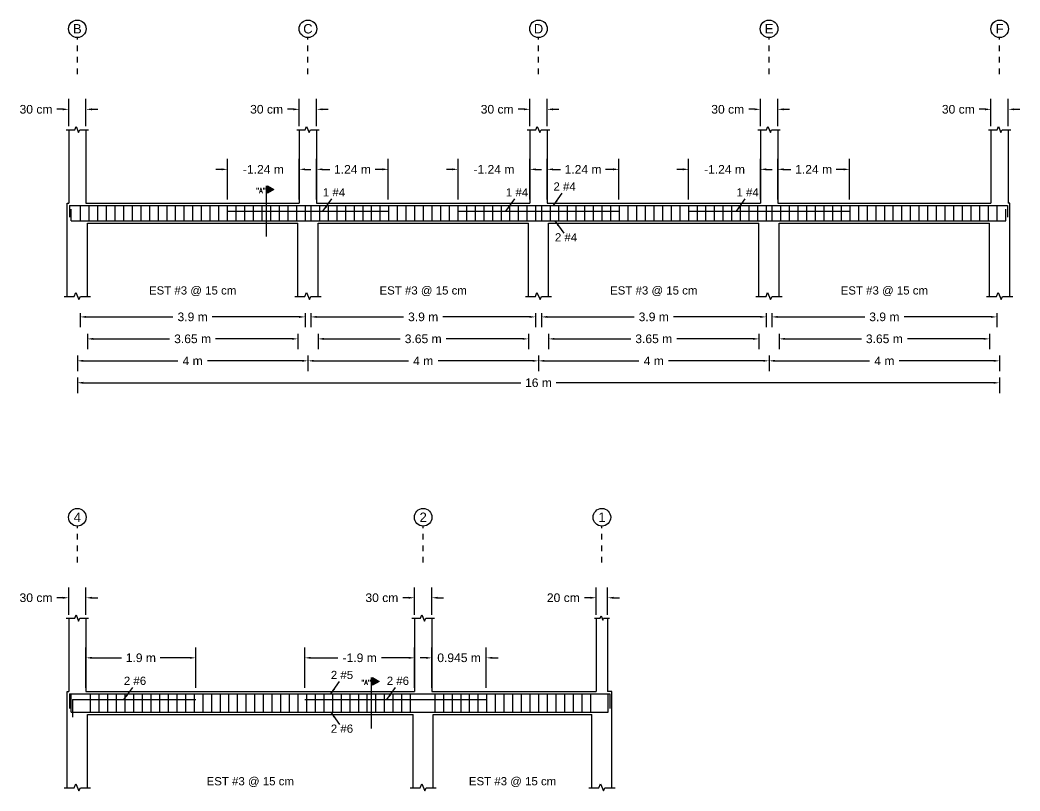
# Model space of a CAD drawing. Header units: metres. Extents: x 3 to 20.4, y -11.7 to 11.8.
# Drawn here: x 3.01 to 20.35, y -1.53 to 11.85 of the extents above; entities that cross this region are included whole.
import ezdxf
from ezdxf.enums import TextEntityAlignment as Align

# ---------------------------------------------------------------- set-up
doc = ezdxf.new("R2010")
doc.units = ezdxf.units.M
doc.header["$MEASUREMENT"] = 0
doc.linetypes.add('DASHED', pattern=[0.75, 0.5, -0.25])
for name, color, linetype in [('AXES', 7, 'Continuous'), ('GEOMETRY_CONTOURS', 7, 'Continuous'), ('LONGITUDINAL_REINFORCEMENT', 7, 'Continuous'), ('REINFORCEMENT_DIMENSIONS', 7, 'Continuous'), ('TRANSVERSAL_REINFORCEMENT', 7, 'Continuous')]:
    doc.layers.add(name, color=color, linetype=linetype)
doc.layers.add('TEXTOS 1', color=7, linetype='Continuous', lineweight=20)
doc.styles.add('romans', font='romans.shx', dxfattribs={"width": 0.7})
doc.styles.get("Standard").update_dxf_attribs({"font": 'arial.ttf'})
doc.dimstyles.get("Standard").update_dxf_attribs({"dimtxt": 0.18, "dimasz": 0.18, "dimexe": 0.18, "dimexo": 0.0625, "dimgap": 0.09, "dimtad": 0, "dimtih": 1, "dimtoh": 1, "dimdec": 4, "dimzin": 0, "dimdsep": 46, "dimtxsty": 'Standard', "dimcen": 0.09, "dimadec": 0, "dimazin": 0, "dimtfac": 1, "dimtdec": 4, "dimtofl": 0, "dimtmove": 0, "dimatfit": 3, "dimfxl": 1, "dimtolj": 1, "dimtzin": 0, "dimarcsym": 0})

# ---------------------------------------------------------------- blocks, each defined once
blk = doc.blocks.new('*D12')
at = {"layer": 'REINFORCEMENT_DIMENSIONS', "color": 0, "lineweight": -2, "transparency": 16777216}
for p, q in [((3.85, 10.006), (3.85, 10.479)), ((4.15, 10.006), (4.15, 10.479)), ((3.748, 10.299), (3.647, 10.299)), ((4.252, 10.299), (4.353, 10.299))]:
    blk.add_line(p, q, dxfattribs=at)
at = {"layer": 'REINFORCEMENT_DIMENSIONS', "color": 0, "transparency": 16777216}
for points in [[(3.748, 10.316), (3.748, 10.282), (3.85, 10.299)], [(4.252, 10.316), (4.252, 10.282), (4.15, 10.299)]]:
    blk.add_solid(points, dxfattribs=at)
at = {"layer": 'REINFORCEMENT_DIMENSIONS', "color": 0, "transparency": 16777216, "insert": (3.283, 10.299), "char_height": 0.15, "attachment_point": 5}
blk.add_mtext('\\A1;30 cm', dxfattribs=at)
blk = doc.blocks.new('*D13')
at = {"layer": 'REINFORCEMENT_DIMENSIONS', "color": 0, "lineweight": -2, "transparency": 16777216}
for p, q in [((7.85, 10.006), (7.85, 10.479)), ((8.15, 10.006), (8.15, 10.479)), ((7.748, 10.299), (7.647, 10.299)), ((8.252, 10.299), (8.353, 10.299))]:
    blk.add_line(p, q, dxfattribs=at)
at = {"layer": 'REINFORCEMENT_DIMENSIONS', "color": 0, "transparency": 16777216}
for points in [[(7.748, 10.316), (7.748, 10.282), (7.85, 10.299)], [(8.252, 10.316), (8.252, 10.282), (8.15, 10.299)]]:
    blk.add_solid(points, dxfattribs=at)
at = {"layer": 'REINFORCEMENT_DIMENSIONS', "color": 0, "transparency": 16777216, "insert": (7.283, 10.299), "char_height": 0.15, "attachment_point": 5}
blk.add_mtext('\\A1;30 cm', dxfattribs=at)
blk = doc.blocks.new('*D14')
at = {"layer": 'REINFORCEMENT_DIMENSIONS', "color": 0, "lineweight": -2, "transparency": 16777216}
for p, q in [((11.85, 10.006), (11.85, 10.479)), ((12.15, 10.006), (12.15, 10.479)), ((11.748, 10.299), (11.647, 10.299)), ((12.252, 10.299), (12.353, 10.299))]:
    blk.add_line(p, q, dxfattribs=at)
at = {"layer": 'REINFORCEMENT_DIMENSIONS', "color": 0, "transparency": 16777216}
for points in [[(11.748, 10.316), (11.748, 10.282), (11.85, 10.299)], [(12.252, 10.316), (12.252, 10.282), (12.15, 10.299)]]:
    blk.add_solid(points, dxfattribs=at)
at = {"layer": 'REINFORCEMENT_DIMENSIONS', "color": 0, "transparency": 16777216, "insert": (11.283, 10.299), "char_height": 0.15, "attachment_point": 5}
blk.add_mtext('\\A1;30 cm', dxfattribs=at)
blk = doc.blocks.new('*D15')
at = {"layer": 'REINFORCEMENT_DIMENSIONS', "color": 0, "lineweight": -2, "transparency": 16777216}
for p, q in [((15.85, 10.006), (15.85, 10.479)), ((16.15, 10.006), (16.15, 10.479)), ((15.748, 10.299), (15.647, 10.299)), ((16.252, 10.299), (16.353, 10.299))]:
    blk.add_line(p, q, dxfattribs=at)
at = {"layer": 'REINFORCEMENT_DIMENSIONS', "color": 0, "transparency": 16777216}
for points in [[(15.748, 10.316), (15.748, 10.282), (15.85, 10.299)], [(16.252, 10.316), (16.252, 10.282), (16.15, 10.299)]]:
    blk.add_solid(points, dxfattribs=at)
at = {"layer": 'REINFORCEMENT_DIMENSIONS', "color": 0, "transparency": 16777216, "insert": (15.283, 10.299), "char_height": 0.15, "attachment_point": 5}
blk.add_mtext('\\A1;30 cm', dxfattribs=at)
blk = doc.blocks.new('*D16')
at = {"layer": 'REINFORCEMENT_DIMENSIONS', "color": 0, "lineweight": -2, "transparency": 16777216}
for p, q in [((19.85, 10.006), (19.85, 10.479)), ((20.15, 10.006), (20.15, 10.479)), ((19.748, 10.299), (19.647, 10.299)), ((20.252, 10.299), (20.353, 10.299))]:
    blk.add_line(p, q, dxfattribs=at)
at = {"layer": 'REINFORCEMENT_DIMENSIONS', "color": 0, "transparency": 16777216}
for points in [[(19.748, 10.316), (19.748, 10.282), (19.85, 10.299)], [(20.252, 10.316), (20.252, 10.282), (20.15, 10.299)]]:
    blk.add_solid(points, dxfattribs=at)
at = {"layer": 'REINFORCEMENT_DIMENSIONS', "color": 0, "transparency": 16777216, "insert": (19.283, 10.299), "char_height": 0.15, "attachment_point": 5}
blk.add_mtext('\\A1;30 cm', dxfattribs=at)
blk = doc.blocks.new('*D17')
at = {"layer": 'REINFORCEMENT_DIMENSIONS', "color": 0, "lineweight": -2, "transparency": 16777216}
for p, q in [((4.175, 6.407), (4.175, 6.137)), ((4.277, 6.317), (5.601, 6.317)), ((7.723, 6.317), (6.399, 6.317)), ((7.825, 6.407), (7.825, 6.137))]:
    blk.add_line(p, q, dxfattribs=at)
at = {"layer": 'REINFORCEMENT_DIMENSIONS', "color": 0, "transparency": 16777216}
for points in [[(4.277, 6.334), (4.277, 6.3), (4.175, 6.317)], [(7.723, 6.334), (7.723, 6.3), (7.825, 6.317)]]:
    blk.add_solid(points, dxfattribs=at)
at = {"layer": 'REINFORCEMENT_DIMENSIONS', "color": 0, "transparency": 16777216, "insert": (6, 6.317), "char_height": 0.15, "attachment_point": 5}
blk.add_mtext('\\A1;3.65 m', dxfattribs=at)
blk = doc.blocks.new('*D18')
at = {"layer": 'REINFORCEMENT_DIMENSIONS', "color": 0, "lineweight": -2, "transparency": 16777216}
for p, q in [((8.175, 6.407), (8.175, 6.137)), ((8.277, 6.317), (9.601, 6.317)), ((11.723, 6.317), (10.399, 6.317)), ((11.825, 6.407), (11.825, 6.137))]:
    blk.add_line(p, q, dxfattribs=at)
at = {"layer": 'REINFORCEMENT_DIMENSIONS', "color": 0, "transparency": 16777216}
for points in [[(8.277, 6.334), (8.277, 6.3), (8.175, 6.317)], [(11.723, 6.334), (11.723, 6.3), (11.825, 6.317)]]:
    blk.add_solid(points, dxfattribs=at)
at = {"layer": 'REINFORCEMENT_DIMENSIONS', "color": 0, "transparency": 16777216, "insert": (10, 6.317), "char_height": 0.15, "attachment_point": 5}
blk.add_mtext('\\A1;3.65 m', dxfattribs=at)
blk = doc.blocks.new('*D19')
at = {"layer": 'REINFORCEMENT_DIMENSIONS', "color": 0, "lineweight": -2, "transparency": 16777216}
for p, q in [((12.175, 6.407), (12.175, 6.137)), ((12.277, 6.317), (13.601, 6.317)), ((15.723, 6.317), (14.399, 6.317)), ((15.825, 6.407), (15.825, 6.137))]:
    blk.add_line(p, q, dxfattribs=at)
at = {"layer": 'REINFORCEMENT_DIMENSIONS', "color": 0, "transparency": 16777216}
for points in [[(12.277, 6.334), (12.277, 6.3), (12.175, 6.317)], [(15.723, 6.334), (15.723, 6.3), (15.825, 6.317)]]:
    blk.add_solid(points, dxfattribs=at)
at = {"layer": 'REINFORCEMENT_DIMENSIONS', "color": 0, "transparency": 16777216, "insert": (14, 6.317), "char_height": 0.15, "attachment_point": 5}
blk.add_mtext('\\A1;3.65 m', dxfattribs=at)
blk = doc.blocks.new('*D20')
at = {"layer": 'REINFORCEMENT_DIMENSIONS', "color": 0, "lineweight": -2, "transparency": 16777216}
for p, q in [((16.175, 6.407), (16.175, 6.137)), ((16.277, 6.317), (17.601, 6.317)), ((19.723, 6.317), (18.399, 6.317)), ((19.825, 6.407), (19.825, 6.137))]:
    blk.add_line(p, q, dxfattribs=at)
at = {"layer": 'REINFORCEMENT_DIMENSIONS', "color": 0, "transparency": 16777216}
for points in [[(16.277, 6.334), (16.277, 6.3), (16.175, 6.317)], [(19.723, 6.334), (19.723, 6.3), (19.825, 6.317)]]:
    blk.add_solid(points, dxfattribs=at)
at = {"layer": 'REINFORCEMENT_DIMENSIONS', "color": 0, "transparency": 16777216, "insert": (18, 6.317), "char_height": 0.15, "attachment_point": 5}
blk.add_mtext('\\A1;3.65 m', dxfattribs=at)
blk = doc.blocks.new('*D21')
at = {"layer": 'REINFORCEMENT_DIMENSIONS', "color": 0, "lineweight": -2, "transparency": 16777216}
for p, q in [((4, 6.026), (4, 5.756)), ((4.102, 5.936), (5.743, 5.936)), ((7.898, 5.936), (6.257, 5.936)), ((8, 6.026), (8, 5.756))]:
    blk.add_line(p, q, dxfattribs=at)
at = {"layer": 'REINFORCEMENT_DIMENSIONS', "color": 0, "transparency": 16777216}
for points in [[(4.102, 5.953), (4.102, 5.919), (4, 5.936)], [(7.898, 5.953), (7.898, 5.919), (8, 5.936)]]:
    blk.add_solid(points, dxfattribs=at)
at = {"layer": 'REINFORCEMENT_DIMENSIONS', "color": 0, "transparency": 16777216, "insert": (6, 5.936), "char_height": 0.15, "attachment_point": 5}
blk.add_mtext('\\A1;4 m', dxfattribs=at)
blk = doc.blocks.new('*D22')
at = {"layer": 'REINFORCEMENT_DIMENSIONS', "color": 0, "lineweight": -2, "transparency": 16777216}
for p, q in [((8, 6.026), (8, 5.756)), ((8.102, 5.936), (9.743, 5.936)), ((11.898, 5.936), (10.257, 5.936)), ((12, 6.026), (12, 5.756))]:
    blk.add_line(p, q, dxfattribs=at)
at = {"layer": 'REINFORCEMENT_DIMENSIONS', "color": 0, "transparency": 16777216}
for points in [[(8.102, 5.953), (8.102, 5.919), (8, 5.936)], [(11.898, 5.953), (11.898, 5.919), (12, 5.936)]]:
    blk.add_solid(points, dxfattribs=at)
at = {"layer": 'REINFORCEMENT_DIMENSIONS', "color": 0, "transparency": 16777216, "insert": (10, 5.936), "char_height": 0.15, "attachment_point": 5}
blk.add_mtext('\\A1;4 m', dxfattribs=at)
blk = doc.blocks.new('*D23')
at = {"layer": 'REINFORCEMENT_DIMENSIONS', "color": 0, "lineweight": -2, "transparency": 16777216}
for p, q in [((12, 6.026), (12, 5.756)), ((12.102, 5.936), (13.743, 5.936)), ((15.898, 5.936), (14.257, 5.936)), ((16, 6.026), (16, 5.756))]:
    blk.add_line(p, q, dxfattribs=at)
at = {"layer": 'REINFORCEMENT_DIMENSIONS', "color": 0, "transparency": 16777216}
for points in [[(12.102, 5.953), (12.102, 5.919), (12, 5.936)], [(15.898, 5.953), (15.898, 5.919), (16, 5.936)]]:
    blk.add_solid(points, dxfattribs=at)
at = {"layer": 'REINFORCEMENT_DIMENSIONS', "color": 0, "transparency": 16777216, "insert": (14, 5.936), "char_height": 0.15, "attachment_point": 5}
blk.add_mtext('\\A1;4 m', dxfattribs=at)
blk = doc.blocks.new('*D24')
at = {"layer": 'REINFORCEMENT_DIMENSIONS', "color": 0, "lineweight": -2, "transparency": 16777216}
for p, q in [((16, 6.026), (16, 5.756)), ((16.102, 5.936), (17.743, 5.936)), ((19.898, 5.936), (18.257, 5.936)), ((20, 6.026), (20, 5.756))]:
    blk.add_line(p, q, dxfattribs=at)
at = {"layer": 'REINFORCEMENT_DIMENSIONS', "color": 0, "transparency": 16777216}
for points in [[(16.102, 5.953), (16.102, 5.919), (16, 5.936)], [(19.898, 5.953), (19.898, 5.919), (20, 5.936)]]:
    blk.add_solid(points, dxfattribs=at)
at = {"layer": 'REINFORCEMENT_DIMENSIONS', "color": 0, "transparency": 16777216, "insert": (18, 5.936), "char_height": 0.15, "attachment_point": 5}
blk.add_mtext('\\A1;4 m', dxfattribs=at)
blk = doc.blocks.new('*D25')
at = {"layer": 'REINFORCEMENT_DIMENSIONS', "color": 0, "lineweight": -2, "transparency": 16777216}
for p, q in [((4, 5.645), (4, 5.375)), ((4.102, 5.555), (11.695, 5.555)), ((19.898, 5.555), (12.305, 5.555)), ((20, 5.645), (20, 5.375))]:
    blk.add_line(p, q, dxfattribs=at)
at = {"layer": 'REINFORCEMENT_DIMENSIONS', "color": 0, "transparency": 16777216}
for points in [[(4.102, 5.572), (4.102, 5.538), (4, 5.555)], [(19.898, 5.572), (19.898, 5.538), (20, 5.555)]]:
    blk.add_solid(points, dxfattribs=at)
at = {"layer": 'REINFORCEMENT_DIMENSIONS', "color": 0, "transparency": 16777216, "insert": (12, 5.555), "char_height": 0.15, "attachment_point": 5}
blk.add_mtext('\\A1;16 m', dxfattribs=at)
blk = doc.blocks.new('*D26')
at = {"layer": 'REINFORCEMENT_DIMENSIONS', "color": 0, "lineweight": -2, "transparency": 16777216}
for p, q in [((6.605, 8.736), (6.605, 9.438)), ((7.85, 8.736), (7.85, 9.438)), ((6.503, 9.258), (6.402, 9.258)), ((7.952, 9.258), (8.053, 9.258))]:
    blk.add_line(p, q, dxfattribs=at)
at = {"layer": 'REINFORCEMENT_DIMENSIONS', "color": 0, "transparency": 16777216}
for points in [[(6.503, 9.275), (6.503, 9.241), (6.605, 9.258)], [(7.952, 9.275), (7.952, 9.241), (7.85, 9.258)]]:
    blk.add_solid(points, dxfattribs=at)
at = {"layer": 'REINFORCEMENT_DIMENSIONS', "color": 0, "transparency": 16777216, "insert": (7.228, 9.258), "char_height": 0.15, "attachment_point": 5}
blk.add_mtext('\\A1;-1.24 m', dxfattribs=at)
blk = doc.blocks.new('*D27')
at = {"layer": 'REINFORCEMENT_DIMENSIONS', "color": 0, "lineweight": -2, "transparency": 16777216}
for p, q in [((8.15, 8.736), (8.15, 9.438)), ((9.395, 8.736), (9.395, 9.438)), ((8.252, 9.258), (8.38, 9.258)), ((9.293, 9.258), (9.165, 9.258))]:
    blk.add_line(p, q, dxfattribs=at)
at = {"layer": 'REINFORCEMENT_DIMENSIONS', "color": 0, "transparency": 16777216}
for points in [[(8.252, 9.275), (8.252, 9.241), (8.15, 9.258)], [(9.293, 9.275), (9.293, 9.241), (9.395, 9.258)]]:
    blk.add_solid(points, dxfattribs=at)
at = {"layer": 'REINFORCEMENT_DIMENSIONS', "color": 0, "transparency": 16777216, "insert": (8.773, 9.258), "char_height": 0.15, "attachment_point": 5}
blk.add_mtext('\\A1;1.24 m', dxfattribs=at)
blk = doc.blocks.new('*D28')
at = {"layer": 'REINFORCEMENT_DIMENSIONS', "color": 0, "lineweight": -2, "transparency": 16777216}
for p, q in [((10.605, 8.736), (10.605, 9.438)), ((11.85, 8.736), (11.85, 9.438)), ((10.503, 9.258), (10.402, 9.258)), ((11.952, 9.258), (12.053, 9.258))]:
    blk.add_line(p, q, dxfattribs=at)
at = {"layer": 'REINFORCEMENT_DIMENSIONS', "color": 0, "transparency": 16777216}
for points in [[(10.503, 9.275), (10.503, 9.241), (10.605, 9.258)], [(11.952, 9.275), (11.952, 9.241), (11.85, 9.258)]]:
    blk.add_solid(points, dxfattribs=at)
at = {"layer": 'REINFORCEMENT_DIMENSIONS', "color": 0, "transparency": 16777216, "insert": (11.227, 9.258), "char_height": 0.15, "attachment_point": 5}
blk.add_mtext('\\A1;-1.24 m', dxfattribs=at)
blk = doc.blocks.new('*D29')
at = {"layer": 'REINFORCEMENT_DIMENSIONS', "color": 0, "lineweight": -2, "transparency": 16777216}
for p, q in [((12.15, 8.736), (12.15, 9.438)), ((13.395, 8.736), (13.395, 9.438)), ((12.252, 9.258), (12.38, 9.258)), ((13.293, 9.258), (13.165, 9.258))]:
    blk.add_line(p, q, dxfattribs=at)
at = {"layer": 'REINFORCEMENT_DIMENSIONS', "color": 0, "transparency": 16777216}
for points in [[(12.252, 9.275), (12.252, 9.241), (12.15, 9.258)], [(13.293, 9.275), (13.293, 9.241), (13.395, 9.258)]]:
    blk.add_solid(points, dxfattribs=at)
at = {"layer": 'REINFORCEMENT_DIMENSIONS', "color": 0, "transparency": 16777216, "insert": (12.773, 9.258), "char_height": 0.15, "attachment_point": 5}
blk.add_mtext('\\A1;1.24 m', dxfattribs=at)
blk = doc.blocks.new('*D30')
at = {"layer": 'REINFORCEMENT_DIMENSIONS', "color": 0, "lineweight": -2, "transparency": 16777216}
for p, q in [((14.605, 8.736), (14.605, 9.438)), ((15.85, 8.736), (15.85, 9.438)), ((14.503, 9.258), (14.402, 9.258)), ((15.952, 9.258), (16.053, 9.258))]:
    blk.add_line(p, q, dxfattribs=at)
at = {"layer": 'REINFORCEMENT_DIMENSIONS', "color": 0, "transparency": 16777216}
for points in [[(14.503, 9.275), (14.503, 9.241), (14.605, 9.258)], [(15.952, 9.275), (15.952, 9.241), (15.85, 9.258)]]:
    blk.add_solid(points, dxfattribs=at)
at = {"layer": 'REINFORCEMENT_DIMENSIONS', "color": 0, "transparency": 16777216, "insert": (15.227, 9.258), "char_height": 0.15, "attachment_point": 5}
blk.add_mtext('\\A1;-1.24 m', dxfattribs=at)
blk = doc.blocks.new('*D31')
at = {"layer": 'REINFORCEMENT_DIMENSIONS', "color": 0, "lineweight": -2, "transparency": 16777216}
for p, q in [((16.15, 8.736), (16.15, 9.438)), ((17.395, 8.736), (17.395, 9.438)), ((16.252, 9.258), (16.38, 9.258)), ((17.293, 9.258), (17.165, 9.258))]:
    blk.add_line(p, q, dxfattribs=at)
at = {"layer": 'REINFORCEMENT_DIMENSIONS', "color": 0, "transparency": 16777216}
for points in [[(16.252, 9.275), (16.252, 9.241), (16.15, 9.258)], [(17.293, 9.275), (17.293, 9.241), (17.395, 9.258)]]:
    blk.add_solid(points, dxfattribs=at)
at = {"layer": 'REINFORCEMENT_DIMENSIONS', "color": 0, "transparency": 16777216, "insert": (16.773, 9.258), "char_height": 0.15, "attachment_point": 5}
blk.add_mtext('\\A1;1.24 m', dxfattribs=at)
blk = doc.blocks.new('*D32')
at = {"layer": 'REINFORCEMENT_DIMENSIONS', "color": 0, "lineweight": -2, "transparency": 16777216}
for p, q in [((4.05, 6.763), (4.05, 6.518)), ((4.152, 6.698), (5.659, 6.698)), ((7.848, 6.698), (6.341, 6.698)), ((7.95, 6.763), (7.95, 6.518))]:
    blk.add_line(p, q, dxfattribs=at)
at = {"layer": 'REINFORCEMENT_DIMENSIONS', "color": 0, "transparency": 16777216}
for points in [[(4.152, 6.715), (4.152, 6.681), (4.05, 6.698)], [(7.848, 6.715), (7.848, 6.681), (7.95, 6.698)]]:
    blk.add_solid(points, dxfattribs=at)
at = {"layer": 'REINFORCEMENT_DIMENSIONS', "color": 0, "transparency": 16777216, "insert": (6, 6.698), "char_height": 0.15, "attachment_point": 5}
blk.add_mtext('\\A1;3.9 m', dxfattribs=at)
blk = doc.blocks.new('*D9')
at = {"layer": 'REINFORCEMENT_DIMENSIONS', "color": 0, "lineweight": -2, "transparency": 16777216}
for p, q in [((8.05, 6.763), (8.05, 6.518)), ((8.152, 6.698), (9.659, 6.698)), ((11.848, 6.698), (10.341, 6.698)), ((11.95, 6.763), (11.95, 6.518))]:
    blk.add_line(p, q, dxfattribs=at)
at = {"layer": 'REINFORCEMENT_DIMENSIONS', "color": 0, "transparency": 16777216}
for points in [[(8.152, 6.715), (8.152, 6.681), (8.05, 6.698)], [(11.848, 6.715), (11.848, 6.681), (11.95, 6.698)]]:
    blk.add_solid(points, dxfattribs=at)
at = {"layer": 'REINFORCEMENT_DIMENSIONS', "color": 0, "transparency": 16777216, "insert": (10, 6.698), "char_height": 0.15, "attachment_point": 5}
blk.add_mtext('\\A1;3.9 m', dxfattribs=at)
blk = doc.blocks.new('*D10')
at = {"layer": 'REINFORCEMENT_DIMENSIONS', "color": 0, "lineweight": -2, "transparency": 16777216}
for p, q in [((12.05, 6.763), (12.05, 6.518)), ((12.152, 6.698), (13.659, 6.698)), ((15.848, 6.698), (14.341, 6.698)), ((15.95, 6.763), (15.95, 6.518))]:
    blk.add_line(p, q, dxfattribs=at)
at = {"layer": 'REINFORCEMENT_DIMENSIONS', "color": 0, "transparency": 16777216}
for points in [[(12.152, 6.715), (12.152, 6.681), (12.05, 6.698)], [(15.848, 6.715), (15.848, 6.681), (15.95, 6.698)]]:
    blk.add_solid(points, dxfattribs=at)
at = {"layer": 'REINFORCEMENT_DIMENSIONS', "color": 0, "transparency": 16777216, "insert": (14, 6.698), "char_height": 0.15, "attachment_point": 5}
blk.add_mtext('\\A1;3.9 m', dxfattribs=at)
blk = doc.blocks.new('*D11')
at = {"layer": 'REINFORCEMENT_DIMENSIONS', "color": 0, "lineweight": -2, "transparency": 16777216}
for p, q in [((16.05, 6.763), (16.05, 6.518)), ((16.152, 6.698), (17.659, 6.698)), ((19.848, 6.698), (18.341, 6.698)), ((19.95, 6.763), (19.95, 6.518))]:
    blk.add_line(p, q, dxfattribs=at)
at = {"layer": 'REINFORCEMENT_DIMENSIONS', "color": 0, "transparency": 16777216}
for points in [[(16.152, 6.715), (16.152, 6.681), (16.05, 6.698)], [(19.848, 6.715), (19.848, 6.681), (19.95, 6.698)]]:
    blk.add_solid(points, dxfattribs=at)
at = {"layer": 'REINFORCEMENT_DIMENSIONS', "color": 0, "transparency": 16777216, "insert": (18, 6.698), "char_height": 0.15, "attachment_point": 5}
blk.add_mtext('\\A1;3.9 m', dxfattribs=at)
blk = doc.blocks.new('*D46')
at = {"layer": 'REINFORCEMENT_DIMENSIONS', "color": 0, "lineweight": -2, "transparency": 16777216}
for p, q in [((3.85, 1.532), (3.85, 2.006)), ((4.15, 1.532), (4.15, 2.006)), ((3.748, 1.826), (3.647, 1.826)), ((4.252, 1.826), (4.353, 1.826))]:
    blk.add_line(p, q, dxfattribs=at)
at = {"layer": 'REINFORCEMENT_DIMENSIONS', "color": 0, "transparency": 16777216}
for points in [[(3.748, 1.843), (3.748, 1.809), (3.85, 1.826)], [(4.252, 1.843), (4.252, 1.809), (4.15, 1.826)]]:
    blk.add_solid(points, dxfattribs=at)
at = {"layer": 'REINFORCEMENT_DIMENSIONS', "color": 0, "transparency": 16777216, "insert": (3.283, 1.826), "char_height": 0.15, "attachment_point": 5}
blk.add_mtext('\\A1;30 cm', dxfattribs=at)
blk = doc.blocks.new('*D47')
at = {"layer": 'REINFORCEMENT_DIMENSIONS', "color": 0, "lineweight": -2, "transparency": 16777216}
for p, q in [((9.85, 1.532), (9.85, 2.006)), ((10.15, 1.532), (10.15, 2.006)), ((9.748, 1.826), (9.647, 1.826)), ((10.252, 1.826), (10.353, 1.826))]:
    blk.add_line(p, q, dxfattribs=at)
at = {"layer": 'REINFORCEMENT_DIMENSIONS', "color": 0, "transparency": 16777216}
for points in [[(9.748, 1.843), (9.748, 1.809), (9.85, 1.826)], [(10.252, 1.843), (10.252, 1.809), (10.15, 1.826)]]:
    blk.add_solid(points, dxfattribs=at)
at = {"layer": 'REINFORCEMENT_DIMENSIONS', "color": 0, "transparency": 16777216, "insert": (9.283, 1.826), "char_height": 0.15, "attachment_point": 5}
blk.add_mtext('\\A1;30 cm', dxfattribs=at)
blk = doc.blocks.new('*D48')
at = {"layer": 'REINFORCEMENT_DIMENSIONS', "color": 0, "lineweight": -2, "transparency": 16777216}
for p, q in [((13, 1.532), (13, 2.006)), ((13.2, 1.532), (13.2, 2.006)), ((12.898, 1.826), (12.797, 1.826)), ((13.302, 1.826), (13.403, 1.826))]:
    blk.add_line(p, q, dxfattribs=at)
at = {"layer": 'REINFORCEMENT_DIMENSIONS', "color": 0, "transparency": 16777216}
for points in [[(12.898, 1.843), (12.898, 1.809), (13, 1.826)], [(13.302, 1.843), (13.302, 1.809), (13.2, 1.826)]]:
    blk.add_solid(points, dxfattribs=at)
at = {"layer": 'REINFORCEMENT_DIMENSIONS', "color": 0, "transparency": 16777216, "insert": (12.431, 1.826), "char_height": 0.15, "attachment_point": 5}
blk.add_mtext('\\A1;20 cm', dxfattribs=at)
blk = doc.blocks.new('*D54')
at = {"layer": 'REINFORCEMENT_DIMENSIONS', "color": 0, "lineweight": -2, "transparency": 16777216}
for p, q in [((4.15, 0.262), (4.15, 0.964)), ((6.055, 0.262), (6.055, 0.964)), ((4.252, 0.784), (4.769, 0.784)), ((5.953, 0.784), (5.436, 0.784))]:
    blk.add_line(p, q, dxfattribs=at)
at = {"layer": 'REINFORCEMENT_DIMENSIONS', "color": 0, "transparency": 16777216}
for points in [[(4.252, 0.801), (4.252, 0.767), (4.15, 0.784)], [(5.953, 0.801), (5.953, 0.767), (6.055, 0.784)]]:
    blk.add_solid(points, dxfattribs=at)
at = {"layer": 'REINFORCEMENT_DIMENSIONS', "color": 0, "transparency": 16777216, "insert": (5.102, 0.784), "char_height": 0.15, "attachment_point": 5}
blk.add_mtext('\\A1;1.9 m', dxfattribs=at)
blk = doc.blocks.new('*D55')
at = {"layer": 'REINFORCEMENT_DIMENSIONS', "color": 0, "lineweight": -2, "transparency": 16777216}
for p, q in [((7.945, 0.262), (7.945, 0.964)), ((9.85, 0.262), (9.85, 0.964)), ((8.047, 0.784), (8.521, 0.784)), ((9.748, 0.784), (9.274, 0.784))]:
    blk.add_line(p, q, dxfattribs=at)
at = {"layer": 'REINFORCEMENT_DIMENSIONS', "color": 0, "transparency": 16777216}
for points in [[(8.047, 0.801), (8.047, 0.767), (7.945, 0.784)], [(9.748, 0.801), (9.748, 0.767), (9.85, 0.784)]]:
    blk.add_solid(points, dxfattribs=at)
at = {"layer": 'REINFORCEMENT_DIMENSIONS', "color": 0, "transparency": 16777216, "insert": (8.898, 0.784), "char_height": 0.15, "attachment_point": 5}
blk.add_mtext('\\A1;-1.9 m', dxfattribs=at)
blk = doc.blocks.new('*D56')
at = {"layer": 'REINFORCEMENT_DIMENSIONS', "color": 0, "lineweight": -2, "transparency": 16777216}
for p, q in [((10.15, 0.262), (10.15, 0.964)), ((11.095, 0.262), (11.095, 0.964)), ((10.048, 0.784), (9.947, 0.784)), ((11.197, 0.784), (11.298, 0.784))]:
    blk.add_line(p, q, dxfattribs=at)
at = {"layer": 'REINFORCEMENT_DIMENSIONS', "color": 0, "transparency": 16777216}
for points in [[(10.048, 0.801), (10.048, 0.767), (10.15, 0.784)], [(11.197, 0.801), (11.197, 0.767), (11.095, 0.784)]]:
    blk.add_solid(points, dxfattribs=at)
at = {"layer": 'REINFORCEMENT_DIMENSIONS', "color": 0, "transparency": 16777216, "insert": (10.623, 0.784), "char_height": 0.15, "attachment_point": 5}
blk.add_mtext('\\A1;0.945 m', dxfattribs=at)

msp = doc.modelspace()

# ---------------------------------------------------------------- hatches: boundary and pattern name
h = msp.add_hatch(color=256)
h.dxf.hatch_style = 1
h.paths.add_polyline_path([(7.40987, 8.90698), (7.29722, 8.84193), (7.29722, 8.97202)])
h = msp.add_hatch(color=256)
h.dxf.hatch_style = 1
h.paths.add_polyline_path([(9.23487, 0.37498), (9.12222, 0.30993), (9.12222, 0.44002)])

# ---------------------------------------------------------------- linework, layer by layer
for points in [[(7.275, 8.97202), (7.275, 8.09198)], [(9.1, 0.44002), (9.1, -0.44002)]]:
    msp.add_lwpolyline(points)
for points in [[(7.40987, 8.90698), (7.29722, 8.84193), (7.29722, 8.97202)], [(9.23487, 0.37498), (9.12222, 0.30993), (9.12222, 0.44002)]]:
    msp.add_lwpolyline(points, close=True)
at = {"layer": 'AXES', "color": 9, "linetype": 'DASHED', "ltscale": 0.1}
for p, q in [((4, 10.9088), (4, 11.5438)), ((8, 10.9088), (8, 11.5438)), ((12, 10.9088), (12, 11.5438)), ((16, 10.9088), (16, 11.5438)), ((20, 10.9088), (20, 11.5438)), ((4, 2.4352), (4, 3.0702)), ((10, 2.4352), (10, 3.0702)), ((13.1, 2.4352), (13.1, 3.0702))]:
    msp.add_line(p, q, dxfattribs=at)
at = {"layer": 'AXES', "color": 8, "linetype": 'Continuous'}
for centre in [(4, 11.6962), (8, 11.6962), (12, 11.6962), (16, 11.6962), (20, 11.6962), (4, 3.2226), (10, 3.2226), (13.1, 3.2226)]:
    msp.add_circle(centre, 0.1524, dxfattribs=at)
at = {"layer": 'GEOMETRY_CONTOURS', "color": 7, "linetype": 'Continuous', "ltscale": 0.1}
for p, q in [((3.805, 9.9436), (3.955, 9.9436)), ((3.85, 9.9436), (3.85, 8.6736)), ((3.955, 9.9436), (3.9775, 10.0036)), ((3.9775, 10.0036), (4.0225, 9.8956)), ((4.0225, 9.8956), (4.045, 9.9436)), ((4.045, 9.9436), (4.195, 9.9436)), ((4.15, 9.9436), (4.15, 8.6736)), ((7.805, 9.9436), (7.955, 9.9436)), ((7.85, 9.9436), (7.85, 8.6736)), ((7.955, 9.9436), (7.9775, 10.0036)), ((7.9775, 10.0036), (8.0225, 9.8956)), ((8.0225, 9.8956), (8.045, 9.9436)), ((8.045, 9.9436), (8.195, 9.9436)), ((8.15, 9.9436), (8.15, 8.6736)), ((11.805, 9.9436), (11.955, 9.9436)), ((11.85, 9.9436), (11.85, 8.6736)), ((11.955, 9.9436), (11.9775, 10.0036)), ((11.9775, 10.0036), (12.0225, 9.8956)), ((12.0225, 9.8956), (12.045, 9.9436)), ((12.045, 9.9436), (12.195, 9.9436)), ((12.15, 9.9436), (12.15, 8.6736)), ((15.805, 9.9436), (15.955, 9.9436)), ((15.85, 9.9436), (15.85, 8.6736)), ((15.955, 9.9436), (15.9775, 10.0036)), ((15.9775, 10.0036), (16.0225, 9.8956)), ((16.0225, 9.8956), (16.045, 9.9436)), ((16.045, 9.9436), (16.195, 9.9436)), ((16.15, 9.9436), (16.15, 8.6736)), ((19.805, 9.9436), (19.955, 9.9436)), ((19.85, 9.9436), (19.85, 8.6736)), ((19.955, 9.9436), (19.9775, 10.0036)), ((19.9775, 10.0036), (20.0225, 9.8956)), ((20.0225, 9.8956), (20.045, 9.9436)), ((20.045, 9.9436), (20.195, 9.9436)), ((20.15, 9.9436), (20.15, 8.6736)), ((3.825, 8.3236), (3.825, 8.6736)), ((3.825, 8.6736), (3.85, 8.6736)), ((4.15, 8.6736), (7.85, 8.6736)), ((8.15, 8.6736), (11.85, 8.6736)), ((12.15, 8.6736), (15.85, 8.6736)), ((16.15, 8.6736), (19.85, 8.6736)), ((20.175, 8.6736), (20.15, 8.6736)), ((20.175, 8.3236), (20.175, 8.6736)), ((3.825, 7.0536), (3.825, 8.3236)), ((4.175, 8.3236), (7.825, 8.3236)), ((4.175, 7.0536), (4.175, 8.3236)), ((7.825, 7.0536), (7.825, 8.3236)), ((8.175, 8.3236), (11.825, 8.3236)), ((8.175, 7.0536), (8.175, 8.3236)), ((11.825, 7.0536), (11.825, 8.3236)), ((12.175, 8.3236), (15.825, 8.3236)), ((12.175, 7.0536), (12.175, 8.3236)), ((15.825, 7.0536), (15.825, 8.3236)), ((16.175, 8.3236), (19.825, 8.3236)), ((16.175, 7.0536), (16.175, 8.3236)), ((19.825, 7.0536), (19.825, 8.3236)), ((20.175, 7.0536), (20.175, 8.3236)), ((3.9475, 7.0536), (3.97375, 7.1236)), ((3.97375, 7.1236), (4.02625, 6.9976)), ((7.9475, 7.0536), (7.97375, 7.1236)), ((7.97375, 7.1236), (8.02625, 6.9976)), ((11.9475, 7.0536), (11.97375, 7.1236)), ((11.97375, 7.1236), (12.02625, 6.9976)), ((15.9475, 7.0536), (15.97375, 7.1236)), ((15.97375, 7.1236), (16.02625, 6.9976)), ((19.9475, 7.0536), (19.97375, 7.1236)), ((19.97375, 7.1236), (20.02625, 6.9976)), ((3.7725, 7.0536), (3.9475, 7.0536)), ((4.02625, 6.9976), (4.0525, 7.0536)), ((4.0525, 7.0536), (4.2275, 7.0536)), ((7.7725, 7.0536), (7.9475, 7.0536)), ((8.02625, 6.9976), (8.0525, 7.0536)), ((8.0525, 7.0536), (8.2275, 7.0536)), ((11.7725, 7.0536), (11.9475, 7.0536)), ((12.02625, 6.9976), (12.0525, 7.0536)), ((12.0525, 7.0536), (12.2275, 7.0536)), ((15.7725, 7.0536), (15.9475, 7.0536)), ((16.02625, 6.9976), (16.0525, 7.0536)), ((16.0525, 7.0536), (16.2275, 7.0536)), ((19.7725, 7.0536), (19.9475, 7.0536)), ((20.02625, 6.9976), (20.0525, 7.0536)), ((20.0525, 7.0536), (20.2275, 7.0536)), ((3.805, 1.47), (3.955, 1.47)), ((3.85, 1.47), (3.85, 0.2)), ((3.955, 1.47), (3.9775, 1.53)), ((3.9775, 1.53), (4.0225, 1.422)), ((4.0225, 1.422), (4.045, 1.47)), ((4.045, 1.47), (4.195, 1.47)), ((4.15, 1.47), (4.15, 0.2)), ((9.805, 1.47), (9.955, 1.47)), ((9.85, 1.47), (9.85, 0.2)), ((9.955, 1.47), (9.9775, 1.53)), ((9.9775, 1.53), (10.0225, 1.422)), ((10.0225, 1.422), (10.045, 1.47)), ((10.045, 1.47), (10.195, 1.47)), ((10.15, 1.47), (10.15, 0.2)), ((12.97, 1.47), (13.07, 1.47)), ((13, 1.47), (13, 0.2)), ((13.07, 1.47), (13.085, 1.51)), ((13.085, 1.51), (13.115, 1.438)), ((13.115, 1.438), (13.13, 1.47)), ((13.13, 1.47), (13.23, 1.47)), ((13.2, 1.47), (13.2, 0.2)), ((3.825, -0.2), (3.825, 0.2)), ((3.825, 0.2), (3.85, 0.2)), ((4.15, 0.2), (9.85, 0.2)), ((10.15, 0.2), (13, 0.2)), ((13.275, 0.2), (13.2, 0.2)), ((13.275, -0.2), (13.275, 0.2)), ((3.825, -1.47), (3.825, -0.2)), ((4.175, -0.2), (9.825, -0.2)), ((4.175, -1.47), (4.175, -0.2)), ((9.825, -1.47), (9.825, -0.2)), ((10.175, -0.2), (12.925, -0.2)), ((10.175, -1.47), (10.175, -0.2)), ((12.925, -1.47), (12.925, -0.2)), ((13.275, -1.47), (13.275, -0.2)), ((3.7725, -1.47), (3.9475, -1.47)), ((3.9475, -1.47), (3.97375, -1.4)), ((3.97375, -1.4), (4.02625, -1.526)), ((4.02625, -1.526), (4.0525, -1.47)), ((4.0525, -1.47), (4.2275, -1.47)), ((9.7725, -1.47), (9.9475, -1.47)), ((9.9475, -1.47), (9.97375, -1.4)), ((9.97375, -1.4), (10.02625, -1.526)), ((10.02625, -1.526), (10.0525, -1.47)), ((10.0525, -1.47), (10.2275, -1.47)), ((12.8725, -1.47), (13.0475, -1.47)), ((13.0475, -1.47), (13.07375, -1.4)), ((13.07375, -1.4), (13.12625, -1.526)), ((13.12625, -1.526), (13.1525, -1.47)), ((13.1525, -1.47), (13.3275, -1.47))]:
    msp.add_line(p, q, dxfattribs=at)
at = {"layer": 'LONGITUDINAL_REINFORCEMENT', "color": 7, "linetype": 'Continuous', "ltscale": 0.1}
for p, q in [((3.865, 8.6336), (20.135, 8.6336)), ((3.865, 8.6336), (3.865, 8.4304)), ((3.8904, 8.3636), (3.8904, 8.5668)), ((6.605, 8.532), (9.395, 8.532)), ((10.605, 8.532), (13.395, 8.532)), ((14.605, 8.532), (17.395, 8.532)), ((20.1096, 8.3636), (20.1096, 8.5668)), ((20.135, 8.6336), (20.135, 8.4304)), ((3.8904, 8.3636), (20.1096, 8.3636)), ((3.865, 0.16), (13.235, 0.16)), ((3.865, 0.16), (3.865, -0.094)), ((3.8904, -0.16), (3.8904, 0.1448)), ((3.9158, 0.0584), (6.055, 0.0584)), ((3.9158, 0.0584), (3.9158, -0.2464)), ((7.945, 0.0584), (11.095, 0.0584)), ((13.2096, -0.16), (13.2096, 0.1448)), ((13.235, 0.16), (13.235, -0.094)), ((3.8904, -0.16), (13.2096, -0.16))]:
    msp.add_line(p, q, dxfattribs=at)
at = {"layer": 'TRANSVERSAL_REINFORCEMENT', "color": 7, "linetype": 'Continuous', "ltscale": 0.1}
for p, q in [((4.05, 8.6356), (4.05, 8.3616)), ((4.2, 8.6356), (4.2, 8.3616)), ((4.35, 8.6356), (4.35, 8.3616)), ((4.5, 8.6356), (4.5, 8.3616)), ((4.65, 8.6356), (4.65, 8.3616)), ((4.8, 8.6356), (4.8, 8.3616)), ((4.95, 8.6356), (4.95, 8.3616)), ((5.1, 8.6356), (5.1, 8.3616)), ((5.25, 8.6356), (5.25, 8.3616)), ((5.4, 8.6356), (5.4, 8.3616)), ((5.55, 8.6356), (5.55, 8.3616)), ((5.7, 8.6356), (5.7, 8.3616)), ((5.85, 8.6356), (5.85, 8.3616)), ((6, 8.6356), (6, 8.3616)), ((6.15, 8.6356), (6.15, 8.3616)), ((6.3, 8.6356), (6.3, 8.3616)), ((6.45, 8.6356), (6.45, 8.3616)), ((6.6, 8.6356), (6.6, 8.3616)), ((6.75, 8.6356), (6.75, 8.3616)), ((6.9, 8.6356), (6.9, 8.3616)), ((7.05, 8.6356), (7.05, 8.3616)), ((7.2, 8.6356), (7.2, 8.3616)), ((7.35, 8.6356), (7.35, 8.3616)), ((7.5, 8.6356), (7.5, 8.3616)), ((7.65, 8.6356), (7.65, 8.3616)), ((7.8, 8.6356), (7.8, 8.3616)), ((7.95, 8.6356), (7.95, 8.3616)), ((8.05, 8.6356), (8.05, 8.3616)), ((8.2, 8.6356), (8.2, 8.3616)), ((8.35, 8.6356), (8.35, 8.3616)), ((8.5, 8.6356), (8.5, 8.3616)), ((8.65, 8.6356), (8.65, 8.3616)), ((8.8, 8.6356), (8.8, 8.3616)), ((8.95, 8.6356), (8.95, 8.3616)), ((9.1, 8.6356), (9.1, 8.3616)), ((9.25, 8.6356), (9.25, 8.3616)), ((9.4, 8.6356), (9.4, 8.3616)), ((9.55, 8.6356), (9.55, 8.3616)), ((9.7, 8.6356), (9.7, 8.3616)), ((9.85, 8.6356), (9.85, 8.3616)), ((10, 8.6356), (10, 8.3616)), ((10.15, 8.6356), (10.15, 8.3616)), ((10.3, 8.6356), (10.3, 8.3616)), ((10.45, 8.6356), (10.45, 8.3616)), ((10.6, 8.6356), (10.6, 8.3616)), ((10.75, 8.6356), (10.75, 8.3616)), ((10.9, 8.6356), (10.9, 8.3616)), ((11.05, 8.6356), (11.05, 8.3616)), ((11.2, 8.6356), (11.2, 8.3616)), ((11.35, 8.6356), (11.35, 8.3616)), ((11.5, 8.6356), (11.5, 8.3616)), ((11.65, 8.6356), (11.65, 8.3616)), ((11.8, 8.6356), (11.8, 8.3616)), ((11.95, 8.6356), (11.95, 8.3616)), ((12.05, 8.6356), (12.05, 8.3616)), ((12.2, 8.6356), (12.2, 8.3616)), ((12.35, 8.6356), (12.35, 8.3616)), ((12.5, 8.6356), (12.5, 8.3616)), ((12.65, 8.6356), (12.65, 8.3616)), ((12.8, 8.6356), (12.8, 8.3616)), ((12.95, 8.6356), (12.95, 8.3616)), ((13.1, 8.6356), (13.1, 8.3616)), ((13.25, 8.6356), (13.25, 8.3616)), ((13.4, 8.6356), (13.4, 8.3616)), ((13.55, 8.6356), (13.55, 8.3616)), ((13.7, 8.6356), (13.7, 8.3616)), ((13.85, 8.6356), (13.85, 8.3616)), ((14, 8.6356), (14, 8.3616)), ((14.15, 8.6356), (14.15, 8.3616)), ((14.3, 8.6356), (14.3, 8.3616)), ((14.45, 8.6356), (14.45, 8.3616)), ((14.6, 8.6356), (14.6, 8.3616)), ((14.75, 8.6356), (14.75, 8.3616)), ((14.9, 8.6356), (14.9, 8.3616)), ((15.05, 8.6356), (15.05, 8.3616)), ((15.2, 8.6356), (15.2, 8.3616)), ((15.35, 8.6356), (15.35, 8.3616)), ((15.5, 8.6356), (15.5, 8.3616)), ((15.65, 8.6356), (15.65, 8.3616)), ((15.8, 8.6356), (15.8, 8.3616)), ((15.95, 8.6356), (15.95, 8.3616)), ((16.05, 8.6356), (16.05, 8.3616)), ((16.2, 8.6356), (16.2, 8.3616)), ((16.35, 8.6356), (16.35, 8.3616)), ((16.5, 8.6356), (16.5, 8.3616)), ((16.65, 8.6356), (16.65, 8.3616)), ((16.8, 8.6356), (16.8, 8.3616)), ((16.95, 8.6356), (16.95, 8.3616)), ((17.1, 8.6356), (17.1, 8.3616)), ((17.25, 8.6356), (17.25, 8.3616)), ((17.4, 8.6356), (17.4, 8.3616)), ((17.55, 8.6356), (17.55, 8.3616)), ((17.7, 8.6356), (17.7, 8.3616)), ((17.85, 8.6356), (17.85, 8.3616)), ((18, 8.6356), (18, 8.3616)), ((18.15, 8.6356), (18.15, 8.3616)), ((18.3, 8.6356), (18.3, 8.3616)), ((18.45, 8.6356), (18.45, 8.3616)), ((18.6, 8.6356), (18.6, 8.3616)), ((18.75, 8.6356), (18.75, 8.3616)), ((18.9, 8.6356), (18.9, 8.3616)), ((19.05, 8.6356), (19.05, 8.3616)), ((19.2, 8.6356), (19.2, 8.3616)), ((19.35, 8.6356), (19.35, 8.3616)), ((19.5, 8.6356), (19.5, 8.3616)), ((19.65, 8.6356), (19.65, 8.3616)), ((19.8, 8.6356), (19.8, 8.3616)), ((19.95, 8.6356), (19.95, 8.3616)), ((4.225, 0.162), (4.225, -0.162)), ((4.375, 0.162), (4.375, -0.162)), ((4.525, 0.162), (4.525, -0.162)), ((4.675, 0.162), (4.675, -0.162)), ((4.825, 0.162), (4.825, -0.162)), ((4.975, 0.162), (4.975, -0.162)), ((5.125, 0.162), (5.125, -0.162)), ((5.275, 0.162), (5.275, -0.162)), ((5.425, 0.162), (5.425, -0.162)), ((5.575, 0.162), (5.575, -0.162)), ((5.725, 0.162), (5.725, -0.162)), ((5.875, 0.162), (5.875, -0.162)), ((6.025, 0.162), (6.025, -0.162)), ((6.175, 0.162), (6.175, -0.162)), ((6.325, 0.162), (6.325, -0.162)), ((6.475, 0.162), (6.475, -0.162)), ((6.625, 0.162), (6.625, -0.162)), ((6.775, 0.162), (6.775, -0.162)), ((6.925, 0.162), (6.925, -0.162)), ((7.075, 0.162), (7.075, -0.162)), ((7.225, 0.162), (7.225, -0.162)), ((7.375, 0.162), (7.375, -0.162)), ((7.525, 0.162), (7.525, -0.162)), ((7.675, 0.162), (7.675, -0.162)), ((7.825, 0.162), (7.825, -0.162)), ((7.975, 0.162), (7.975, -0.162)), ((8.125, 0.162), (8.125, -0.162)), ((8.275, 0.162), (8.275, -0.162)), ((8.425, 0.162), (8.425, -0.162)), ((8.575, 0.162), (8.575, -0.162)), ((8.725, 0.162), (8.725, -0.162)), ((8.875, 0.162), (8.875, -0.162)), ((9.025, 0.162), (9.025, -0.162)), ((9.175, 0.162), (9.175, -0.162)), ((9.325, 0.162), (9.325, -0.162)), ((9.475, 0.162), (9.475, -0.162)), ((9.625, 0.162), (9.625, -0.162)), ((9.775, 0.162), (9.775, -0.162)), ((10.2, 0.162), (10.2, -0.162)), ((10.35, 0.162), (10.35, -0.162)), ((10.5, 0.162), (10.5, -0.162)), ((10.65, 0.162), (10.65, -0.162)), ((10.8, 0.162), (10.8, -0.162)), ((10.95, 0.162), (10.95, -0.162)), ((11.1, 0.162), (11.1, -0.162)), ((11.25, 0.162), (11.25, -0.162)), ((11.4, 0.162), (11.4, -0.162)), ((11.55, 0.162), (11.55, -0.162)), ((11.7, 0.162), (11.7, -0.162)), ((11.85, 0.162), (11.85, -0.162)), ((12, 0.162), (12, -0.162)), ((12.15, 0.162), (12.15, -0.162)), ((12.3, 0.162), (12.3, -0.162)), ((12.45, 0.162), (12.45, -0.162)), ((12.6, 0.162), (12.6, -0.162)), ((12.75, 0.162), (12.75, -0.162)), ((12.9, 0.162), (12.9, -0.162))]:
    msp.add_line(p, q, dxfattribs=at)

# ---------------------------------------------------------------- texts
at = {"layer": 'AXES', "color": 7, "linetype": 'Continuous'}
for s, p in [('B', (4, 11.6962)), ('C', (8, 11.6962)), ('D', (12, 11.6962)), ('E', (16, 11.6962)), ('F', (20, 11.6962)), ('4', (4, 3.2226)), ('2', (10, 3.2226)), ('1', (13.1, 3.2226))]:
    msp.add_text(s, height=0.16256, dxfattribs=at).set_placement(p, align=Align.MIDDLE_CENTER)
at = {"layer": 'LONGITUDINAL_REINFORCEMENT', "color": 7, "linetype": 'Continuous'}
for s, p in [('2 #4', (12.26, 8.84696)), ('1 #4', (8.26, 8.74536)), ('1 #4', (11.4352, 8.74536)), ('1 #4', (15.4352, 8.74536)), ('2 #5', (8.3976, 0.37336)), ('2 #6', (4.8076, 0.27176)), ('2 #6', (9.3676, 0.27176))]:
    msp.add_text(s, height=0.14224, dxfattribs=at).set_placement(p, align=Align.BOTTOM_LEFT)
for s, p in [('2 #4', (12.285, 8.15024)), ('2 #6', (8.3976, -0.37336))]:
    msp.add_text(s, height=0.14224, dxfattribs=at).set_placement(p, align=Align.TOP_LEFT)
at = {"layer": 'REINFORCEMENT_DIMENSIONS', "color": 7, "linetype": 'Continuous'}
for p in [(6, 7.04404), (10, 7.04404), (14, 7.04404), (18, 7.04404), (7, -1.47), (11.55, -1.47)]:
    msp.add_text('EST #3 @ 15 cm', height=0.14224, dxfattribs=at).set_placement(p, align=Align.BOTTOM_CENTER)
at = {"layer": 'TEXTOS 1', "style": 'romans', "width": 0.8}
for p in [(7.10092, 8.84724), (8.92592, 0.31524)]:
    msp.add_text('"A"', height=0.0875, dxfattribs=at).set_placement(p)

# ---------------------------------------------------------------- dimensions: what is measured, and where the dimension line sits
at = {"layer": 'REINFORCEMENT_DIMENSIONS', "color": 7}
for base, p1, p2, text, picture, middle in [((3.85, 10.2992), (4.15, 9.9436), (3.85, 9.9436), '30 cm', '*D12', (3.28264, 10.2992)), ((7.85, 10.2992), (8.15, 9.9436), (7.85, 9.9436), '30 cm', '*D13', (7.28264, 10.2992)), ((11.85, 10.2992), (12.15, 9.9436), (11.85, 9.9436), '30 cm', '*D14', (11.28264, 10.2992)), ((15.85, 10.2992), (16.15, 9.9436), (15.85, 9.9436), '30 cm', '*D15', (15.28264, 10.2992)), ((19.85, 10.2992), (20.15, 9.9436), (19.85, 9.9436), '30 cm', '*D16', (19.28264, 10.2992)), ((6.605, 9.2578), (7.85, 8.6736), (6.605, 8.6736), '-1.24 m', '*D26', (7.2275, 9.2578)), ((8.15, 9.2578), (9.395, 8.6736), (8.15, 8.6736), '1.24 m', '*D27', (8.7725, 9.2578)), ((10.605, 9.2578), (11.85, 8.6736), (10.605, 8.6736), '-1.24 m', '*D28', (11.2275, 9.2578)), ((12.15, 9.2578), (13.395, 8.6736), (12.15, 8.6736), '1.24 m', '*D29', (12.7725, 9.2578)), ((14.605, 9.2578), (15.85, 8.6736), (14.605, 8.6736), '-1.24 m', '*D30', (15.2275, 9.2578)), ((16.15, 9.2578), (17.395, 8.6736), (16.15, 8.6736), '1.24 m', '*D31', (16.7725, 9.2578)), ((4.05, 6.698), (7.95, 6.825), (4.05, 6.825), '3.9 m', '*D32', (6, 6.698)), ((8.05, 6.698), (11.95, 6.825), (8.05, 6.825), '3.9 m', '*D9', (10, 6.698)), ((12.05, 6.698), (15.95, 6.825), (12.05, 6.825), '3.9 m', '*D10', (14, 6.698)), ((16.05, 6.698), (19.95, 6.825), (16.05, 6.825), '3.9 m', '*D11', (18, 6.698)), ((4.175, 6.317), (7.825, 6.4694), (4.175, 6.4694), '3.65 m', '*D17', (6, 6.317)), ((8.175, 6.317), (11.825, 6.4694), (8.175, 6.4694), '3.65 m', '*D18', (10, 6.317)), ((12.175, 6.317), (15.825, 6.4694), (12.175, 6.4694), '3.65 m', '*D19', (14, 6.317)), ((16.175, 6.317), (19.825, 6.4694), (16.175, 6.4694), '3.65 m', '*D20', (18, 6.317)), ((4, 5.936), (8, 6.0884), (4, 6.0884), '4 m', '*D21', (6, 5.936)), ((8, 5.936), (12, 6.0884), (8, 6.0884), '4 m', '*D22', (10, 5.936)), ((12, 5.936), (16, 6.0884), (12, 6.0884), '4 m', '*D23', (14, 5.936)), ((16, 5.936), (20, 6.0884), (16, 6.0884), '4 m', '*D24', (18, 5.936)), ((4, 5.555), (20, 5.7074), (4, 5.7074), '16 m', '*D25', (12, 5.555)), ((3.85, 1.8256), (4.15, 1.47), (3.85, 1.47), '30 cm', '*D46', (3.28264, 1.8256)), ((9.85, 1.8256), (10.15, 1.47), (9.85, 1.47), '30 cm', '*D47', (9.28264, 1.8256)), ((13, 1.8256), (13.2, 1.47), (13, 1.47), '20 cm', '*D48', (12.43131, 1.8256)), ((4.15, 0.7842), (6.055, 0.2), (4.15, 0.2), '1.9 m', '*D54', (5.1025, 0.7842)), ((7.945, 0.7842), (9.85, 0.2), (7.945, 0.2), '-1.9 m', '*D55', (8.8975, 0.7842)), ((10.15, 0.7842), (11.095, 0.2), (10.15, 0.2), '0.945 m', '*D56', (10.6225, 0.7842))]:
    dim = msp.add_linear_dim(base=base, p1=p1, p2=p2, text=text, dimstyle='Standard', override={"dimtxt": 0.15, "dimasz": 0.1016}, dxfattribs=at)
    dim.commit()
    dim.dimension.update_dxf_attribs({"geometry": picture, "text_midpoint": middle})

# ---------------------------------------------------------------- leaders
at = {"layer": 'LONGITUDINAL_REINFORCEMENT', "color": 7, "linetype": 'Continuous'}
for points in [[(8.26, 8.532), (8.4124, 8.74536)], [(11.4352, 8.532), (11.5876, 8.74536)], [(12.26, 8.6336), (12.4124, 8.84696)], [(15.4352, 8.532), (15.5876, 8.74536)], [(12.285, 8.3636), (12.4374, 8.15024)], [(8.3976, 0.16), (8.55, 0.37336)], [(4.8076, 0.0584), (4.96, 0.27176)], [(9.3676, 0.0584), (9.52, 0.27176)], [(8.3976, -0.16), (8.55, -0.37336)]]:
    msp.add_leader(points, dimstyle='Standard', override={"dimasz": 0.1016}, dxfattribs=at)

doc.saveas('drawing.dxf')
